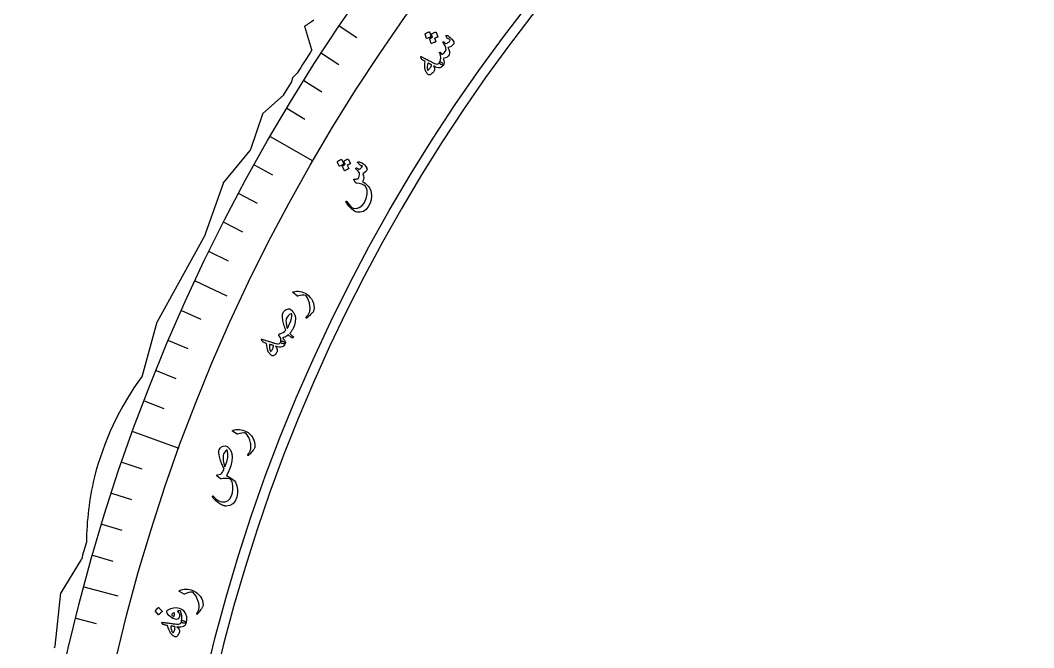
# Model space of a CAD drawing. Header units: millimetres. Extents: x -81 to 81, y -80 to 113.
# Drawn here: x -80.09 to -36.6, y 18.11 to 45.03 of the extents above; entities that cross this region are included whole.
import ezdxf

# ---------------------------------------------------------------- set-up
doc = ezdxf.new("R2010")
doc.units = ezdxf.units.MM
for name, color, linetype in [('CUT_INNER', 6, 'Continuous'), ('CUT_OUTER', 1, 'Continuous'), ('ENGRAVE', 7, 'Continuous'), ('ENGRAVE_FINE', 8, 'Continuous'), ('TEXT', 5, 'Continuous')]:
    doc.layers.add(name, color=color, linetype=linetype)

msp = doc.modelspace()

# ---------------------------------------------------------------- linework, layer by layer
at = {"layer": 'CUT_INNER'}
msp.add_arc((0, -0.0002), 73.6574, 92.270063, 344.882979, dxfattribs=at)
at = {"layer": 'CUT_OUTER'}
for points in [[(-67.5705, 43.7542), (-67.8733, 44.7633), (-67.8742, 44.7668)], [(-70.1921, 39.4937), (-69.6853, 41.0151), (-69.6838, 41.0187), (-69.6811, 41.0214), (-68.7875, 41.8154), (-68.5341, 42.2295), (-68.4375, 42.3852), (-68.392, 42.5667), (-68.3911, 42.5699), (-68.3888, 42.5724), (-68.209, 42.752)], [(-74.8477, 29.7935), (-74.2085, 32.0968), (-74.2071, 32.1009), (-74.2052, 32.1048), (-72.1453, 35.8382), (-72.1397, 35.8493), (-72.1351, 35.8608), (-71.3651, 38.0428), (-71.3639, 38.0458), (-71.362, 38.0484), (-70.2183, 39.4462)], [(-78.597, 18.1794), (-78.3431, 20.4654), (-78.3424, 20.4695), (-78.3404, 20.4731), (-77.4646, 21.8966)]]:
    msp.add_lwpolyline(points, dxfattribs=at)
for centre, radius, start, end in [((-65.0688, 40.9747), 4.717, 120.83091, 126.49356), ((-9.3339, 5.9423), 69.4351, 147.005137, 147.985699), ((-70.3344, 39.5412), 0.15, 320.70883, 341.57397), ((-64.6762, 22.2963), 12.6269, 143.77926, 165.84249), ((-74.9922, 29.8336), 0.15, 329.52345, 344.49021), ((-64.6509, 22.516), 12.5997, 166.83937, 179.42883), ((-31.2901, 8.9924), 47.9437, 163.45955, 164.38612), ((-78.7461, 18.1959), 0.15, 326.30993, 353.66198)]:
    msp.add_arc(centre, radius, start, end, dxfattribs=at)
at = {"layer": 'ENGRAVE'}
for points in [[(-69.3595, 40.0447), (-67.5344, 38.991)], [(-72.5857, 33.8473), (-71.2214, 33.2111)], [(-75.2595, 27.3922), (-73.2791, 26.6714)], [(-77.3605, 20.7287), (-75.9064, 20.3391)]]:
    msp.add_lwpolyline(points, dxfattribs=at)
for radius in [80.0894, 77.982, 74.068]:
    msp.add_circle((0, 0), radius, dxfattribs=at)
at = {"layer": 'ENGRAVE_FINE'}
for points in [[(-66.3972, 44.7855), (-65.6484, 44.2804)], [(-67.1687, 43.6198), (-66.4112, 43.1279)], [(-67.9197, 42.4409), (-67.1537, 41.9623)], [(-68.6501, 41.2491), (-67.8759, 40.7839)], [(-70.0478, 38.8281), (-69.2578, 38.3903)], [(-70.7148, 37.5997), (-69.9173, 37.1757)], [(-71.3602, 36.3598), (-70.5555, 35.9498)], [(-71.9839, 35.1089), (-71.1721, 34.713)], [(-73.1654, 32.5753), (-72.3402, 32.2079)], [(-73.7227, 31.2934), (-72.8913, 30.9405)], [(-74.2576, 30.002), (-73.4202, 29.6637)], [(-74.7699, 28.7015), (-73.9267, 28.3778)], [(-75.7261, 26.0746), (-74.8721, 25.7805)], [(-76.1696, 24.749), (-75.3106, 24.4699)], [(-76.5899, 23.4159), (-75.7262, 23.1518)], [(-76.9869, 22.0756), (-76.1187, 21.8267)], [(-77.7105, 19.3754), (-76.8341, 19.1569)]]:
    msp.add_lwpolyline(points, dxfattribs=at)
at = {"layer": 'TEXT'}
for points in [[(-62.7195, 44.4276), (-62.7202, 44.4315), (-62.7192, 44.4358), (-62.7167, 44.4403), (-62.7127, 44.4451), (-62.6929, 44.4586), (-62.6729, 44.471), (-62.6526, 44.4824), (-62.632, 44.4927), (-62.6109, 44.5019), (-62.5892, 44.5101), (-62.5668, 44.5174), (-62.5437, 44.5236), (-62.5366, 44.5241), (-62.531, 44.5229), (-62.527, 44.5201), (-62.5245, 44.5155), (-62.4483, 44.3274), (-62.4481, 44.3223), (-62.4509, 44.318), (-62.4565, 44.3144), (-62.4652, 44.3115), (-62.4725, 44.3088), (-62.4839, 44.3045), (-62.4992, 44.2985), (-62.5185, 44.2907), (-62.5419, 44.281), (-62.5696, 44.2691), (-62.6017, 44.2551), (-62.638, 44.2388), (-62.6434, 44.237), (-62.6474, 44.2371), (-62.6502, 44.239), (-62.6516, 44.2428)], [(-62.4376, 44.4202), (-62.4383, 44.4241), (-62.4374, 44.4283), (-62.4349, 44.4328), (-62.4308, 44.4376), (-62.411, 44.451), (-62.391, 44.4634), (-62.3707, 44.4746), (-62.3501, 44.4848), (-62.3291, 44.494), (-62.3074, 44.5021), (-62.285, 44.5092), (-62.2619, 44.5153), (-62.2561, 44.5155), (-62.2512, 44.5139), (-62.2472, 44.5106), (-62.2441, 44.5054), (-62.1681, 44.3174), (-62.168, 44.3137), (-62.1706, 44.3101), (-62.1758, 44.3067), (-62.1836, 44.3034), (-62.1889, 44.3013), (-62.1971, 44.298), (-62.2082, 44.2936), (-62.2223, 44.2878), (-62.2392, 44.2808), (-62.2588, 44.2724), (-62.2812, 44.2627), (-62.3062, 44.2515), (-62.2492, 44.1139), (-62.249, 44.1088), (-62.2517, 44.1045), (-62.2574, 44.1009), (-62.266, 44.098), (-62.2734, 44.0954), (-62.2847, 44.0911), (-62.3, 44.0851), (-62.3192, 44.0774), (-62.3426, 44.0677), (-62.3702, 44.0559), (-62.4022, 44.0419), (-62.4384, 44.0257), (-62.4432, 44.0247), (-62.4469, 44.0254), (-62.4494, 44.0277), (-62.4508, 44.0316), (-62.519, 44.2159), (-62.5197, 44.2199), (-62.5188, 44.2241), (-62.5163, 44.2286), (-62.5122, 44.2334), (-62.4983, 44.2429), (-62.4841, 44.2521), (-62.4697, 44.2609), (-62.455, 44.2694), (-62.44, 44.2773), (-62.4246, 44.2844), (-62.409, 44.2908), (-62.393, 44.2964)], [(-61.8254, 44.367), (-61.8252, 44.373), (-61.821, 44.377), (-61.8125, 44.3791), (-61.7999, 44.3793), (-61.7813, 44.3758), (-61.7579, 44.3665), (-61.7297, 44.3512), (-61.6966, 44.3301), (-61.6601, 44.3047), (-61.6263, 44.2775), (-61.5952, 44.2484), (-61.5669, 44.2175), (-61.5165, 44.1506), (-61.4861, 44.0945), (-61.4755, 44.0493), (-61.4849, 44.015), (-61.5346, 43.9534), (-61.5939, 43.906), (-61.6628, 43.8725), (-61.7414, 43.8531), (-61.6979, 43.7706), (-61.6739, 43.6924), (-61.6692, 43.6184), (-61.6839, 43.5485), (-61.7185, 43.4887), (-61.7728, 43.4419), (-61.847, 43.4078), (-61.9409, 43.3866), (-61.9135, 43.2969), (-61.9027, 43.2203), (-61.9084, 43.1567), (-61.9308, 43.1061), (-61.9421, 43.1007), (-61.9633, 43.1028), (-61.9943, 43.1124), (-62.0352, 43.1296), (-62.0722, 43.1512), (-62.0949, 43.1738), (-62.1032, 43.1974), (-62.0971, 43.2219), (-62.0572, 43.3203), (-62.0427, 43.4208), (-62.0537, 43.5236), (-62.0902, 43.6286), (-62.0922, 43.6343), (-62.0929, 43.6394), (-62.0923, 43.644), (-62.0903, 43.6479), (-62.0868, 43.652), (-62.0827, 43.6549), (-62.0779, 43.6568), (-62.0726, 43.6575), (-62.0615, 43.6523), (-62.0475, 43.6364), (-62.0307, 43.61), (-62.011, 43.5729), (-61.9731, 43.5767), (-61.9335, 43.596), (-61.8921, 43.631), (-61.8491, 43.6816), (-61.8156, 43.7589), (-61.82, 43.8503), (-61.8621, 43.956), (-61.9421, 44.0759), (-61.9462, 44.082), (-61.9484, 44.0874), (-61.9487, 44.0921), (-61.9471, 44.0961), (-61.9429, 44.1009), (-61.9384, 44.1044), (-61.9334, 44.1066), (-61.928, 44.1074), (-61.9217, 44.1064), (-61.9162, 44.1045), (-61.9113, 44.1017), (-61.907, 44.098), (-61.843, 44.0248), (-61.8087, 44.0327), (-61.7736, 44.0465), (-61.7377, 44.0664), (-61.701, 44.0922), (-61.6691, 44.12), (-61.6491, 44.1443), (-61.6411, 44.165), (-61.6449, 44.1821), (-61.6589, 44.1968), (-61.6833, 44.2117), (-61.7179, 44.2266), (-61.7629, 44.2417), (-61.7719, 44.2511), (-61.7853, 44.2751), (-61.8032, 44.3137), (-61.8254, 44.367)], [(-62.901, 43.4415), (-62.905, 43.4604), (-62.9004, 43.47), (-62.8873, 43.4702), (-62.8655, 43.4611), (-62.8532, 43.4545), (-62.836, 43.4455), (-62.8139, 43.4341), (-62.7869, 43.4205), (-62.7549, 43.4042), (-62.7177, 43.385), (-62.6753, 43.3629), (-62.6277, 43.3379), (-62.581, 43.3134), (-62.5391, 43.2913), (-62.5022, 43.2719), (-62.4702, 43.2549), (-62.4432, 43.2406), (-62.4214, 43.229), (-62.4047, 43.2201), (-62.3932, 43.2139), (-62.3192, 43.1767), (-62.2573, 43.154), (-62.2077, 43.1459), (-62.1701, 43.1523), (-62.1508, 43.1618), (-62.1321, 43.1765), (-62.1142, 43.1965), (-62.0971, 43.2219), (-62.0844, 43.235), (-62.0691, 43.2414), (-62.0515, 43.2409), (-62.0314, 43.2335), (-62.0098, 43.2209), (-61.9897, 43.2058), (-61.9708, 43.1883), (-61.9534, 43.1683), (-61.9401, 43.1489), (-61.9319, 43.1321), (-61.9288, 43.1179), (-61.9308, 43.1061), (-61.9648, 43.0583), (-62.0024, 43.0229), (-62.0436, 42.9999), (-62.0886, 42.9894), (-62.1424, 42.9915), (-62.2052, 43.0059), (-62.2769, 43.0326), (-62.3575, 43.0716), (-62.3312, 43.0148), (-62.3147, 42.9642), (-62.3079, 42.9197), (-62.311, 42.8812), (-62.3206, 42.855), (-62.3365, 42.8273), (-62.3585, 42.798), (-62.3866, 42.7671), (-62.4194, 42.7367), (-62.4496, 42.713), (-62.4773, 42.696), (-62.5023, 42.6858), (-62.5278, 42.6811), (-62.5506, 42.682), (-62.5705, 42.6884), (-62.5877, 42.7005), (-62.6064, 42.7195), (-62.6253, 42.7432), (-62.6445, 42.7715), (-62.664, 42.8043), (-62.6825, 42.8388), (-62.6965, 42.8675), (-62.7059, 42.8903), (-62.7108, 42.9073), (-62.7214, 42.9905), (-62.726, 43.0764), (-62.7244, 43.1651), (-62.7168, 43.2565), (-62.754, 43.2786), (-62.7859, 43.2981), (-62.8125, 43.3148), (-62.8337, 43.3289), (-62.8506, 43.3421), (-62.8641, 43.3561), (-62.8744, 43.371), (-62.8814, 43.3866)], [(-62.5947, 43.1916), (-62.6181, 43.1083), (-62.629, 43.0317), (-62.6275, 42.9616), (-62.6135, 42.8981), (-62.6098, 42.892), (-62.6049, 42.8887), (-62.5986, 42.8884), (-62.5911, 42.8909), (-62.5695, 42.9046), (-62.5488, 42.9213), (-62.5289, 42.9409), (-62.5099, 42.9635), (-62.4917, 42.9891), (-62.4744, 43.0176), (-62.4579, 43.0491), (-62.4422, 43.0836), (-62.4404, 43.0894), (-62.4397, 43.0962), (-62.4399, 43.104), (-62.4411, 43.1129), (-62.4571, 43.1223), (-62.4739, 43.1318), (-62.4917, 43.1414), (-62.5104, 43.1512), (-62.5301, 43.1611), (-62.5507, 43.1711), (-62.5723, 43.1813), (-62.5947, 43.1916)], [(-66.4802, 38.9447), (-66.4812, 38.9486), (-66.4807, 38.9529), (-66.4785, 38.9576), (-66.4749, 38.9627), (-66.4563, 38.9779), (-66.4374, 38.9921), (-66.4181, 39.0052), (-66.3985, 39.0173), (-66.3783, 39.0283), (-66.3573, 39.0385), (-66.3356, 39.0476), (-66.3131, 39.0558), (-66.3061, 39.057), (-66.3004, 39.0563), (-66.2962, 39.0538), (-66.2933, 39.0495), (-66.2013, 38.8684), (-66.2007, 38.8634), (-66.203, 38.8588), (-66.2084, 38.8547), (-66.2167, 38.851), (-66.2239, 38.8478), (-66.2348, 38.8425), (-66.2496, 38.8351), (-66.2681, 38.8257), (-66.2907, 38.814), (-66.3173, 38.7997), (-66.348, 38.7828), (-66.3828, 38.7634), (-66.3881, 38.7611), (-66.3921, 38.7609), (-66.395, 38.7626), (-66.3968, 38.7662)], [(-66.1986, 38.9619), (-66.1996, 38.9658), (-66.199, 38.9701), (-66.1969, 38.9748), (-66.1932, 38.9799), (-66.1747, 38.9951), (-66.1558, 39.0091), (-66.1365, 39.0221), (-66.1168, 39.0341), (-66.0966, 39.0451), (-66.0757, 39.0551), (-66.054, 39.0642), (-66.0315, 39.0723), (-66.0257, 39.073), (-66.0206, 39.0718), (-66.0164, 39.0688), (-66.0129, 39.0639), (-65.9211, 38.8829), (-65.9207, 38.8792), (-65.9229, 38.8754), (-65.9278, 38.8716), (-65.9353, 38.8676), (-65.9404, 38.8651), (-65.9483, 38.8611), (-65.9591, 38.8557), (-65.9726, 38.8487), (-65.9889, 38.8402), (-66.0077, 38.8302), (-66.0291, 38.8184), (-66.0531, 38.8051), (-65.9846, 38.6727), (-65.9839, 38.6678), (-65.9863, 38.6632), (-65.9916, 38.6591), (-66, 38.6554), (-66.0071, 38.6522), (-66.018, 38.6469), (-66.0327, 38.6396), (-66.0512, 38.6302), (-66.0737, 38.6185), (-66.1003, 38.6043), (-66.131, 38.5875), (-66.1657, 38.5682), (-66.1704, 38.5668), (-66.1741, 38.5671), (-66.1768, 38.5692), (-66.1785, 38.573), (-66.2623, 38.751), (-66.2633, 38.7549), (-66.2627, 38.7592), (-66.2606, 38.7639), (-66.257, 38.769), (-66.2439, 38.7798), (-66.2306, 38.7902), (-66.2169, 38.8002), (-66.203, 38.81), (-66.1887, 38.8192), (-66.174, 38.8276), (-66.159, 38.8354), (-66.1435, 38.8424)], [(-65.6005, 38.9119), (-65.607, 38.9204), (-65.6104, 38.9283), (-65.6109, 38.9359), (-65.6083, 38.9429), (-65.6025, 38.9505), (-65.5955, 38.9557), (-65.5873, 38.9585), (-65.5778, 38.959), (-65.547, 38.9557), (-65.5123, 38.9458), (-65.4737, 38.9292), (-65.4312, 38.9061), (-65.3657, 38.8614), (-65.3087, 38.8103), (-65.2601, 38.7527), (-65.2198, 38.6888), (-65.2119, 38.6703), (-65.2078, 38.6528), (-65.2073, 38.6362), (-65.2106, 38.6205), (-65.2355, 38.5714), (-65.274, 38.5254), (-65.3259, 38.4824), (-65.3914, 38.4425), (-65.3529, 38.3538), (-65.3422, 38.2695), (-65.3591, 38.1895), (-65.4039, 38.1137), (-65.3643, 38.0873), (-65.3269, 38.0607), (-65.2918, 38.034), (-65.2588, 38.0071), (-65.2278, 37.9799), (-65.1986, 37.9523), (-65.171, 37.9242), (-65.1452, 37.8957), (-65.1017, 37.839), (-65.0672, 37.7767), (-65.0419, 37.7088), (-65.0256, 37.6352), (-65.0149, 37.4793), (-65.0301, 37.33), (-65.0711, 37.187), (-65.138, 37.0503), (-65.2429, 36.9131), (-65.363, 36.8255), (-65.4985, 36.7875), (-65.6496, 36.7992), (-65.697, 36.8158), (-65.7487, 36.8432), (-65.8048, 36.8814), (-65.8651, 36.9303), (-65.9279, 36.9898), (-65.9894, 37.0585), (-66.0495, 37.1366), (-66.1081, 37.224), (-66.1114, 37.2302), (-66.1128, 37.2363), (-66.1123, 37.2423), (-66.11, 37.2483), (-66.1064, 37.2535), (-66.1022, 37.2574), (-66.0975, 37.2601), (-66.0922, 37.2615), (-66.0859, 37.2609), (-66.0802, 37.2586), (-66.0751, 37.2548), (-66.0706, 37.2493), (-65.9911, 37.1355), (-65.9205, 37.0513), (-65.8587, 36.9967), (-65.8059, 36.9715), (-65.6659, 36.9576), (-65.5408, 36.9891), (-65.4304, 37.0658), (-65.3344, 37.1877), (-65.2401, 37.3807), (-65.1972, 37.5655), (-65.2058, 37.7424), (-65.2662, 37.9116), (-65.3445, 37.9566), (-65.4344, 37.9918), (-65.5359, 38.0171), (-65.649, 38.0324), (-65.661, 38.033), (-65.6707, 38.0353), (-65.6782, 38.0391), (-65.6835, 38.0446), (-65.6992, 38.0677), (-65.7138, 38.0895), (-65.7273, 38.1101), (-65.7398, 38.1294), (-65.751, 38.1472), (-65.7606, 38.1636), (-65.7687, 38.1784), (-65.7752, 38.1917), (-65.7774, 38.1983), (-65.7768, 38.2036), (-65.7733, 38.2076), (-65.767, 38.2103), (-65.7629, 38.2112), (-65.7568, 38.2122), (-65.7486, 38.2134), (-65.7384, 38.2146), (-65.7264, 38.2158), (-65.7126, 38.2166), (-65.697, 38.217), (-65.6798, 38.217), (-65.646, 38.2179), (-65.6205, 38.2204), (-65.6032, 38.2243), (-65.5942, 38.2298), (-65.5604, 38.2779), (-65.5395, 38.3335), (-65.5314, 38.3967), (-65.5361, 38.4674), (-65.5481, 38.4991), (-65.5748, 38.5392), (-65.6162, 38.5876), (-65.6723, 38.6443), (-65.6776, 38.6498), (-65.6811, 38.6561), (-65.6827, 38.6633), (-65.6825, 38.6713), (-65.6814, 38.6784), (-65.6789, 38.6843), (-65.675, 38.6891), (-65.6699, 38.6928), (-65.6534, 38.6931), (-65.629, 38.6824), (-65.5966, 38.6609), (-65.5563, 38.6284), (-65.5091, 38.6535), (-65.4686, 38.6861), (-65.4348, 38.7263), (-65.4075, 38.7739), (-65.4221, 38.7817), (-65.4346, 38.7867), (-65.4453, 38.7889), (-65.454, 38.7883), (-65.4627, 38.7869), (-65.4702, 38.7874), (-65.4766, 38.7899), (-65.4818, 38.7943)], [(-68.3869, 33.3465), (-68.39, 33.3494), (-68.3922, 33.3522), (-68.3936, 33.3549), (-68.394, 33.3575), (-68.3917, 33.3635), (-68.3858, 33.3692), (-68.3762, 33.3747), (-68.363, 33.38), (-68.301, 33.3956), (-68.2347, 33.4027), (-68.1641, 33.4014), (-68.0891, 33.3916), (-68.0116, 33.3745), (-67.9383, 33.3514), (-67.8693, 33.3222), (-67.8045, 33.2869), (-67.726, 33.2263), (-67.6568, 33.1559), (-67.5967, 33.0758), (-67.5457, 32.986), (-67.5068, 32.8895), (-67.4851, 32.7904), (-67.4805, 32.6886), (-67.4931, 32.5841), (-67.4995, 32.5575), (-67.5097, 32.5328), (-67.5237, 32.5099), (-67.5414, 32.4889), (-67.5877, 32.4428), (-67.6299, 32.4015), (-67.6681, 32.3648), (-67.7024, 32.3328), (-67.7326, 32.3057), (-67.7586, 32.2835), (-67.7806, 32.2663), (-67.7985, 32.2541), (-67.8032, 32.252), (-67.8075, 32.2509), (-67.8113, 32.2509), (-67.8145, 32.2518), (-67.8183, 32.2541), (-67.8215, 32.257), (-67.824, 32.2605), (-67.8259, 32.2646), (-67.8267, 32.2692), (-67.8259, 32.2739), (-67.8234, 32.2787), (-67.8193, 32.2837), (-67.7936, 32.3137), (-67.7702, 32.343), (-67.7491, 32.3715), (-67.7305, 32.3993), (-67.714, 32.4267), (-67.6997, 32.4538), (-67.6875, 32.4807), (-67.6775, 32.5073), (-67.6693, 32.5349), (-67.6629, 32.5643), (-67.6582, 32.5956), (-67.6552, 32.6289), (-67.654, 32.6642), (-67.6548, 32.7015), (-67.6576, 32.7408), (-67.6623, 32.7822), (-67.6837, 32.9025), (-67.7167, 33.0129), (-67.7614, 33.1132), (-67.8177, 33.2036), (-67.8227, 33.2101), (-67.8294, 33.2155), (-67.8379, 33.22), (-67.8481, 33.2234), (-67.9152, 33.2301), (-67.9946, 33.2276), (-68.0862, 33.2161), (-68.19, 33.1954), (-68.196, 33.1952), (-68.2011, 33.1958), (-68.2051, 33.1971), (-68.2082, 33.1992)], [(-68.8103, 32.4954), (-68.7912, 32.525), (-68.7617, 32.5548), (-68.7218, 32.5846), (-68.6717, 32.6145), (-68.6206, 32.6374), (-68.5751, 32.6472), (-68.5351, 32.6441), (-68.5007, 32.628), (-68.4703, 32.6029), (-68.4382, 32.5708), (-68.4044, 32.5317), (-68.369, 32.4857), (-68.3378, 32.4409), (-68.3146, 32.4046), (-68.2996, 32.3768), (-68.2927, 32.3576), (-68.2801, 32.2298), (-68.2913, 32.0955), (-68.3261, 31.9545), (-68.3846, 31.8068), (-68.3988, 31.7777), (-68.4138, 31.7494), (-68.4297, 31.7218), (-68.4465, 31.6949), (-68.464, 31.6688), (-68.482, 31.6435), (-68.5006, 31.6191), (-68.5197, 31.5955), (-68.5052, 31.5773), (-68.4766, 31.5492), (-68.434, 31.5112), (-68.3773, 31.4634), (-68.3668, 31.4528), (-68.3634, 31.4411), (-68.367, 31.4283), (-68.3775, 31.4144), (-68.391, 31.4046), (-68.4052, 31.4001), (-68.42, 31.4007), (-68.4356, 31.4067), (-68.4528, 31.4187), (-68.4704, 31.4319), (-68.4885, 31.4462), (-68.507, 31.4616), (-68.5257, 31.4782), (-68.5444, 31.496), (-68.5632, 31.5151), (-68.582, 31.5355), (-68.6294, 31.4965), (-68.6777, 31.4647), (-68.727, 31.4402), (-68.7773, 31.4228), (-68.7935, 31.4183), (-68.8059, 31.413), (-68.8147, 31.407), (-68.8198, 31.4002), (-68.8208, 31.3933), (-68.8182, 31.3847), (-68.8121, 31.3745), (-68.8023, 31.3626), (-68.7533, 31.304), (-68.7235, 31.2504), (-68.7131, 31.202), (-68.7219, 31.1587), (-68.7257, 31.1541), (-68.7324, 31.1505), (-68.742, 31.148), (-68.7546, 31.1465), (-68.7971, 31.1496), (-68.8318, 31.1562), (-68.8587, 31.1664), (-68.8778, 31.1801), (-68.8922, 31.1971), (-68.9018, 31.2131), (-68.9065, 31.2282), (-68.9065, 31.2424), (-68.9024, 31.302), (-68.9139, 31.3635), (-68.9408, 31.4269), (-68.9833, 31.4921), (-68.9912, 31.5055), (-68.9951, 31.5192), (-68.9947, 31.5331), (-68.9903, 31.5473), (-68.9817, 31.561), (-68.9699, 31.5714), (-68.9551, 31.5785), (-68.9371, 31.5823), (-68.872, 31.5986), (-68.8092, 31.6288), (-68.7486, 31.673), (-68.6902, 31.731), (-68.7172, 31.7973), (-68.7416, 31.8613), (-68.7633, 31.9228), (-68.7824, 31.9819), (-68.8222, 32.1463), (-68.8401, 32.2867), (-68.8361, 32.4031), (-68.8103, 32.4954)], [(-68.4586, 32.4386), (-68.5324, 32.4005), (-68.5931, 32.3517), (-68.6406, 32.2923), (-68.675, 32.2224), (-68.6828, 32.1869), (-68.6855, 32.1403), (-68.6831, 32.0827), (-68.6756, 32.014), (-68.6705, 31.9783), (-68.6653, 31.9454), (-68.6601, 31.9152), (-68.6548, 31.8879), (-68.6493, 31.8632), (-68.6436, 31.8412), (-68.6375, 31.8218), (-68.6311, 31.8051), (-68.5945, 31.867), (-68.5578, 31.943), (-68.5208, 32.0332), (-68.4836, 32.1375), (-68.4524, 32.2399), (-68.4346, 32.3223), (-68.4301, 32.3846), (-68.4392, 32.427), (-68.4421, 32.4341), (-68.4462, 32.4384), (-68.4517, 32.4399), (-68.4586, 32.4386)], [(-69.7368, 31.3125), (-69.7442, 31.3304), (-69.7414, 31.3407), (-69.7285, 31.3433), (-69.7055, 31.3382), (-69.6922, 31.3339), (-69.6736, 31.3282), (-69.6498, 31.3211), (-69.6208, 31.3125), (-69.5863, 31.3023), (-69.5463, 31.2902), (-69.5006, 31.2762), (-69.4493, 31.2602), (-69.3989, 31.2445), (-69.3537, 31.2305), (-69.3139, 31.218), (-69.2793, 31.2072), (-69.2502, 31.198), (-69.2267, 31.1906), (-69.2086, 31.1848), (-69.1962, 31.1808), (-69.1166, 31.1576), (-69.0517, 31.1466), (-69.0014, 31.1476), (-68.9656, 31.1607), (-68.9483, 31.1735), (-68.9326, 31.1914), (-68.9187, 31.2143), (-68.9065, 31.2424), (-68.8963, 31.2576), (-68.8825, 31.2666), (-68.865, 31.2693), (-68.8439, 31.2657), (-68.8204, 31.2572), (-68.7978, 31.246), (-68.7762, 31.2322), (-68.7554, 31.2157), (-68.7388, 31.1991), (-68.7277, 31.1841), (-68.7221, 31.1706), (-68.7219, 31.1587), (-68.7466, 31.1055), (-68.7772, 31.0639), (-68.8136, 31.0338), (-68.8559, 31.0152), (-68.9092, 31.0076), (-68.9735, 31.0104), (-69.0489, 31.0236), (-69.1352, 31.0473), (-69.0991, 30.9963), (-69.0736, 30.9495), (-69.0589, 30.9069), (-69.055, 30.8686), (-69.0597, 30.841), (-69.0703, 30.8109), (-69.0866, 30.7781), (-69.1087, 30.7426), (-69.1354, 30.7067), (-69.1608, 30.678), (-69.1849, 30.6563), (-69.2077, 30.6416), (-69.2319, 30.6324), (-69.2544, 30.6292), (-69.2752, 30.6319), (-69.2943, 30.6406), (-69.3161, 30.656), (-69.3391, 30.6758), (-69.3631, 30.7001), (-69.3882, 30.7289), (-69.4126, 30.7595), (-69.4316, 30.7851), (-69.445, 30.8059), (-69.4529, 30.8217), (-69.4784, 30.9015), (-69.4985, 30.9852), (-69.513, 31.0727), (-69.5221, 31.1641), (-69.5627, 31.179), (-69.5976, 31.1923), (-69.6268, 31.204), (-69.6502, 31.214), (-69.6692, 31.2239), (-69.6851, 31.2353), (-69.6979, 31.248), (-69.7076, 31.2621)], [(-69.3903, 31.1223), (-69.3982, 31.0362), (-69.395, 30.9588), (-69.3808, 30.8902), (-69.3555, 30.8302), (-69.3508, 30.8249), (-69.3454, 30.8226), (-69.3392, 30.8234), (-69.3322, 30.8273), (-69.3135, 30.8447), (-69.2961, 30.8648), (-69.2801, 30.8877), (-69.2655, 30.9134), (-69.2523, 30.9418), (-69.2404, 30.973), (-69.2299, 31.007), (-69.2207, 31.0438), (-69.2201, 31.0498), (-69.2205, 31.0566), (-69.2222, 31.0643), (-69.225, 31.0728), (-69.2424, 31.0791), (-69.2607, 31.0854), (-69.2799, 31.0917), (-69.3001, 31.0979), (-69.3212, 31.1041), (-69.3433, 31.1102), (-69.3664, 31.1163), (-69.3903, 31.1223)], [(-70.9782, 27.4015), (-70.9816, 27.4042), (-70.984, 27.4068), (-70.9856, 27.4093), (-70.9863, 27.4119), (-70.9845, 27.418), (-70.9791, 27.4242), (-70.97, 27.4306), (-70.9573, 27.437), (-70.8969, 27.4578), (-70.8314, 27.4705), (-70.761, 27.4752), (-70.6854, 27.4718), (-70.6067, 27.4614), (-70.5317, 27.4446), (-70.4605, 27.4214), (-70.3929, 27.3917), (-70.3096, 27.338), (-70.2346, 27.2738), (-70.1679, 27.1991), (-70.1094, 27.1139), (-70.0625, 27.0211), (-70.0324, 26.9242), (-70.0192, 26.8232), (-70.0228, 26.718), (-70.0269, 26.691), (-70.0349, 26.6655), (-70.0469, 26.6415), (-70.0628, 26.619), (-70.105, 26.5692), (-70.1435, 26.5244), (-70.1785, 26.4846), (-70.2099, 26.4498), (-70.2377, 26.4202), (-70.2618, 26.3959), (-70.2822, 26.3769), (-70.299, 26.3632), (-70.3035, 26.3607), (-70.3077, 26.3593), (-70.3114, 26.3589), (-70.3148, 26.3596), (-70.3187, 26.3615), (-70.3221, 26.3641), (-70.3249, 26.3674), (-70.3272, 26.3714), (-70.3284, 26.3758), (-70.3279, 26.3806), (-70.3259, 26.3856), (-70.3222, 26.3909), (-70.2991, 26.423), (-70.2783, 26.4542), (-70.2598, 26.4844), (-70.2436, 26.5137), (-70.2295, 26.5423), (-70.2176, 26.5705), (-70.2077, 26.5984), (-70.1999, 26.6258), (-70.1942, 26.6539), (-70.1903, 26.6838), (-70.1882, 26.7154), (-70.1881, 26.7488), (-70.1899, 26.7841), (-70.1939, 26.8212), (-70.2, 26.8601), (-70.2083, 26.901), (-70.2398, 27.019), (-70.2821, 27.1262), (-70.3351, 27.2223), (-70.399, 27.3076), (-70.4045, 27.3136), (-70.4117, 27.3185), (-70.4205, 27.3222), (-70.431, 27.3248), (-70.4984, 27.3257), (-70.5772, 27.3165), (-70.6675, 27.2972), (-70.7692, 27.2677), (-70.7752, 27.267), (-70.7803, 27.2672), (-70.7844, 27.2682), (-70.7876, 27.27)], [(-71.554, 26.6064), (-71.5156, 26.6764), (-71.4576, 26.7263), (-71.38, 26.7562), (-71.2829, 26.7659), (-71.2498, 26.7586), (-71.2161, 26.742), (-71.1816, 26.7161), (-71.1464, 26.681), (-71.1139, 26.6435), (-71.0874, 26.6107), (-71.067, 26.5826), (-71.0526, 26.5592), (-71.011, 26.4387), (-70.9983, 26.2919), (-71.0142, 26.1188), (-71.0585, 25.9193), (-71.0946, 25.8027), (-71.1367, 25.694), (-71.1847, 25.5931), (-71.2388, 25.4999), (-71.0918, 25.4208), (-70.9776, 25.3459), (-70.8964, 25.2751), (-70.848, 25.2084), (-70.79, 25.0582), (-70.7625, 24.9015), (-70.7654, 24.7381), (-70.7987, 24.5677), (-70.8659, 24.3996), (-70.9627, 24.2801), (-71.0894, 24.2091), (-71.2461, 24.1865), (-71.2688, 24.1878), (-71.292, 24.1903), (-71.3159, 24.1943), (-71.3403, 24.1996), (-71.3651, 24.2066), (-71.39, 24.2153), (-71.415, 24.2259), (-71.4401, 24.2382), (-71.4842, 24.2615), (-71.5269, 24.2866), (-71.5681, 24.3136), (-71.608, 24.3426), (-71.6464, 24.3733), (-71.6832, 24.4055), (-71.7184, 24.4393), (-71.7521, 24.4747), (-71.7655, 24.4899), (-71.7781, 24.5047), (-71.79, 24.5191), (-71.8011, 24.5331), (-71.8116, 24.5465), (-71.8213, 24.5593), (-71.8304, 24.5714), (-71.8388, 24.5829), (-71.8432, 24.5905), (-71.8451, 24.5975), (-71.8445, 24.604), (-71.8415, 24.61), (-71.8367, 24.6158), (-71.8316, 24.6197), (-71.8263, 24.6217), (-71.8207, 24.6219), (-71.8149, 24.6205), (-71.809, 24.6179), (-71.8029, 24.614), (-71.7966, 24.6089), (-71.7784, 24.5852), (-71.7575, 24.5616), (-71.7339, 24.5379), (-71.7077, 24.5142), (-71.6384, 24.4597), (-71.57, 24.4174), (-71.5026, 24.3872), (-71.436, 24.3693), (-71.2988, 24.3666), (-71.1843, 24.4078), (-71.0924, 24.4929), (-71.0229, 24.6219), (-70.9833, 24.756), (-70.9636, 24.893), (-70.9637, 25.033), (-70.9837, 25.176), (-70.9969, 25.2217), (-71.0174, 25.2645), (-71.0452, 25.3042), (-71.0804, 25.341), (-71.0854, 25.3456), (-71.0923, 25.3494), (-71.101, 25.3523), (-71.1114, 25.3544), (-71.213, 25.3696), (-71.3048, 25.3751), (-71.387, 25.3708), (-71.4595, 25.3567), (-71.473, 25.3536), (-71.4841, 25.3529), (-71.4929, 25.3547), (-71.4993, 25.3589), (-71.6499, 25.4865), (-71.6597, 25.5006), (-71.6619, 25.5117), (-71.6564, 25.5198), (-71.6434, 25.5249), (-71.4818, 25.5558), (-71.4469, 25.5907), (-71.4124, 25.6392), (-71.3785, 25.7013), (-71.3449, 25.777), (-71.4013, 25.9018), (-71.4508, 26.0246), (-71.4935, 26.1454), (-71.5292, 26.2643), (-71.5546, 26.3749), (-71.5672, 26.4688), (-71.567, 26.546), (-71.554, 26.6064)], [(-71.2031, 26.5938), (-71.2766, 26.5473), (-71.3316, 26.4906), (-71.3682, 26.4236), (-71.3862, 26.3465), (-71.3875, 26.2561), (-71.3748, 26.1475), (-71.3479, 26.0207), (-71.3067, 25.8757), (-71.2299, 26.0844), (-71.1869, 26.2735), (-71.1779, 26.4433), (-71.2031, 26.5938)], [(-73.2625, 20.527), (-73.2661, 20.5293), (-73.2688, 20.5316), (-73.2706, 20.5341), (-73.2715, 20.5365), (-73.2704, 20.5428), (-73.2656, 20.5495), (-73.2571, 20.5566), (-73.245, 20.5643), (-73.1869, 20.5907), (-73.123, 20.6096), (-73.0532, 20.6209), (-72.9777, 20.6248), (-72.8984, 20.6219), (-72.8221, 20.6123), (-72.749, 20.596), (-72.6789, 20.5729), (-72.5909, 20.5273), (-72.5101, 20.4705), (-72.4366, 20.4025), (-72.3703, 20.3233), (-72.3147, 20.2354), (-72.2756, 20.1418), (-72.2528, 20.0424), (-72.2464, 19.9374), (-72.2479, 19.9101), (-72.2535, 19.884), (-72.2631, 19.859), (-72.2769, 19.8351), (-72.3141, 19.7815), (-72.3482, 19.7332), (-72.3792, 19.6903), (-72.4072, 19.6527), (-72.432, 19.6205), (-72.4537, 19.594), (-72.4722, 19.5732), (-72.4876, 19.5579), (-72.4919, 19.555), (-72.4959, 19.5532), (-72.4996, 19.5525), (-72.503, 19.5528), (-72.5071, 19.5544), (-72.5107, 19.5566), (-72.5138, 19.5597), (-72.5164, 19.5634), (-72.518, 19.5677), (-72.5181, 19.5725), (-72.5165, 19.5777), (-72.5134, 19.5833), (-72.4934, 19.6175), (-72.4757, 19.6505), (-72.4601, 19.6823), (-72.4467, 19.713), (-72.4355, 19.7429), (-72.4263, 19.7721), (-72.4191, 19.8007), (-72.414, 19.8288), (-72.4109, 19.8573), (-72.4099, 19.8874), (-72.4109, 19.9191), (-72.4139, 19.9524), (-72.4191, 19.9873), (-72.4266, 20.0238), (-72.4364, 20.062), (-72.4485, 20.1019), (-72.4911, 20.2164), (-72.5433, 20.3191), (-72.6053, 20.4098), (-72.677, 20.4885), (-72.683, 20.494), (-72.6906, 20.4982), (-72.6997, 20.5011), (-72.7104, 20.5026), (-72.7776, 20.4971), (-72.8552, 20.4805), (-72.9433, 20.4527), (-73.0417, 20.4137), (-73.0476, 20.4124), (-73.0527, 20.4121), (-73.0569, 20.4127), (-73.0603, 20.4142)], [(-74.289, 19.6802), (-74.291, 19.6837), (-74.2916, 19.688), (-74.2908, 19.6931), (-74.2887, 19.699), (-74.2602, 19.7373), (-74.2285, 19.7721), (-74.1936, 19.8033), (-74.1557, 19.831), (-74.1504, 19.8333), (-74.1456, 19.8337), (-74.1414, 19.8321), (-74.1377, 19.8286), (-73.9999, 19.6812), (-73.997, 19.6763), (-73.9973, 19.6711), (-74.001, 19.6656), (-74.0079, 19.6598), (-74.0139, 19.6548), (-74.023, 19.6468), (-74.0352, 19.6358), (-74.0506, 19.6218), (-74.0692, 19.6045), (-74.091, 19.5836), (-74.116, 19.5593), (-74.1444, 19.5313), (-74.1488, 19.5277), (-74.1526, 19.5264), (-74.1559, 19.5273), (-74.1586, 19.5303)], [(-73.7989, 19.6746), (-73.7927, 19.6891), (-73.7818, 19.7041), (-73.766, 19.7195), (-73.7454, 19.7354), (-73.632, 19.7965), (-73.5141, 19.8284), (-73.3918, 19.8312), (-73.2651, 19.805), (-73.2019, 19.7808), (-73.1477, 19.7517), (-73.1024, 19.7178), (-73.0659, 19.6791), (-72.999, 19.5674), (-72.9616, 19.4485), (-72.9536, 19.3223), (-72.9751, 19.1885), (-72.9817, 19.1762), (-72.994, 19.1675), (-73.0121, 19.1622), (-73.036, 19.1605), (-73.0488, 19.1609), (-73.0617, 19.1624), (-73.0746, 19.1648), (-73.0875, 19.1683), (-73.1001, 19.1724), (-73.112, 19.1767), (-73.1233, 19.1813), (-73.134, 19.1862), (-73.1518, 19.1971), (-73.1639, 19.2098), (-73.1703, 19.2241), (-73.1711, 19.2401), (-73.1546, 19.3719), (-73.1571, 19.4908), (-73.1786, 19.5968), (-73.2191, 19.69), (-73.2507, 19.6946), (-73.2762, 19.6967), (-73.2957, 19.6962), (-73.3092, 19.6933), (-73.3213, 19.6887), (-73.3298, 19.6837), (-73.3346, 19.6782), (-73.3358, 19.6724), (-73.3355, 19.6681), (-73.3344, 19.6645), (-73.3326, 19.6615), (-73.33, 19.6592), (-73.2926, 19.6268), (-73.2664, 19.5921), (-73.2512, 19.5551), (-73.2471, 19.5159), (-73.2665, 19.4104), (-73.3135, 19.3467), (-73.3881, 19.3249), (-73.4903, 19.345), (-73.5457, 19.3689), (-73.601, 19.4022), (-73.6561, 19.4447), (-73.7111, 19.4967), (-73.7565, 19.5482), (-73.7863, 19.5951), (-73.8005, 19.6372), (-73.7989, 19.6746)], [(-73.5832, 19.54), (-73.5828, 19.5166), (-73.5711, 19.4953), (-73.5482, 19.4759), (-73.5139, 19.4585), (-73.5082, 19.4572), (-73.504, 19.4565), (-73.5013, 19.4565), (-73.5003, 19.4573), (-73.4892, 19.4778), (-73.4804, 19.4993), (-73.474, 19.5216), (-73.47, 19.5449), (-73.4689, 19.5661), (-73.4706, 19.5842), (-73.4752, 19.5993), (-73.4826, 19.6113), (-73.5241, 19.5961), (-73.5547, 19.5791), (-73.5744, 19.5604), (-73.5832, 19.54)], [(-74.0014, 19.1699), (-74.0117, 19.1864), (-74.0107, 19.1969), (-73.9984, 19.2017), (-73.9749, 19.2005), (-73.961, 19.1985), (-73.9417, 19.196), (-73.9171, 19.193), (-73.887, 19.1894), (-73.8514, 19.1851), (-73.8099, 19.1799), (-73.7625, 19.1737), (-73.7092, 19.1666), (-73.6569, 19.1596), (-73.61, 19.1533), (-73.5686, 19.1477), (-73.5328, 19.1428), (-73.5025, 19.1387), (-73.478, 19.1353), (-73.4593, 19.1327), (-73.4463, 19.1308), (-73.364, 19.1213), (-73.2982, 19.1213), (-73.2487, 19.1307), (-73.2157, 19.1496), (-73.2007, 19.1652), (-73.1883, 19.1854), (-73.1784, 19.2104), (-73.1711, 19.2401), (-73.1636, 19.2568), (-73.1515, 19.268), (-73.1347, 19.2736), (-73.1133, 19.2736), (-73.0888, 19.2692), (-73.0646, 19.2619), (-73.0409, 19.2519), (-73.0177, 19.2391), (-72.9985, 19.2255), (-72.9851, 19.2126), (-72.9772, 19.2002), (-72.9751, 19.1885), (-72.9905, 19.132), (-73.0137, 19.0858), (-73.0445, 19.05), (-73.0831, 19.0246), (-73.1344, 19.0081), (-73.1983, 19.0001), (-73.2748, 19.0005), (-73.3639, 19.0094), (-73.3197, 18.9652), (-73.2868, 18.9233), (-73.2651, 18.8838), (-73.2548, 18.8467), (-73.2548, 18.8187), (-73.2602, 18.7872), (-73.2707, 18.7521), (-73.2866, 18.7135), (-73.3069, 18.6736), (-73.3271, 18.641), (-73.3472, 18.6156), (-73.3672, 18.5973), (-73.3896, 18.5842), (-73.4112, 18.5772), (-73.4322, 18.5764), (-73.4525, 18.5818), (-73.4766, 18.5933), (-73.5025, 18.609), (-73.5302, 18.6289), (-73.5598, 18.6531), (-73.5891, 18.6791), (-73.6121, 18.7012), (-73.6288, 18.7194), (-73.6392, 18.7337), (-73.6778, 18.8081), (-73.7116, 18.8873), (-73.7406, 18.9711), (-73.7649, 19.0596), (-73.8074, 19.0675), (-73.8441, 19.0748), (-73.8748, 19.0814), (-73.8995, 19.0874), (-73.9199, 19.094), (-73.9375, 19.1025), (-73.9522, 19.1128), (-73.9642, 19.1251)], [(-73.6279, 19.0405), (-73.6213, 18.9543), (-73.6051, 18.8786), (-73.5796, 18.8133), (-73.5446, 18.7585), (-73.5391, 18.754), (-73.5333, 18.7527), (-73.5274, 18.7545), (-73.5212, 18.7594), (-73.5056, 18.7797), (-73.4919, 18.8025), (-73.4799, 18.8278), (-73.4698, 18.8555), (-73.4616, 18.8858), (-73.4551, 18.9185), (-73.4504, 18.9538), (-73.4476, 18.9916), (-73.4479, 18.9976), (-73.4495, 19.0043), (-73.4524, 19.0116), (-73.4566, 19.0195), (-73.4748, 19.0228), (-73.4939, 19.0259), (-73.5139, 19.0289), (-73.5349, 19.0316), (-73.5568, 19.0341), (-73.5796, 19.0365), (-73.6033, 19.0386), (-73.6279, 19.0405)]]:
    msp.add_lwpolyline(points, close=True, dxfattribs=at)

doc.saveas('drawing.dxf')
